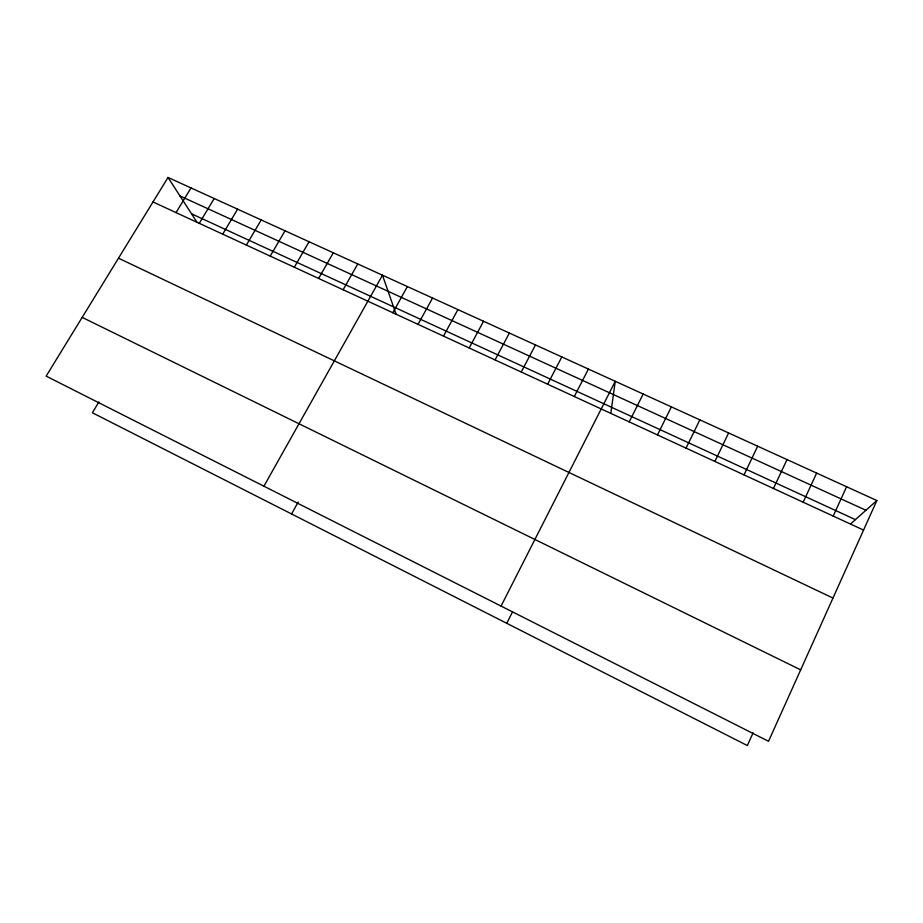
<?xml version="1.0" encoding="UTF-8"?>
<svg xmlns="http://www.w3.org/2000/svg" width="923" height="923" viewBox="0 0 923 923"><rect width="100%" height="100%" fill="white"/><g stroke="black" fill="none" stroke-linecap="round" stroke-linejoin="round"><path stroke-width="1.38" d="M610.83 413.25L615.249 381.303L501.062 606.088M876.85 500.531L768.536 741.296L46.15 376.123L168.021 177.458L876.85 500.531L850.568 523.952M753.099 732.827L747.342 745.542L92.392 412.766L98.911 401.92M833.204 516.084L846.599 486.744M803.172 502.216L816.659 473.095M773.451 488.486L787.019 459.585M744.019 474.895L757.668 446.213M714.887 461.442L728.616 432.968M686.043 448.116L699.853 419.861M657.476 434.929L671.379 406.881M629.209 421.869L643.181 394.029M506.773 623.302L512.53 611.903M574.302 396.521L588.413 369.062M547.639 384.21L561.819 356.947M521.23 372.015L535.478 344.937M495.074 359.935L509.381 333.053M469.161 347.971L483.537 321.262M443.49 336.11L457.912 309.586M418.05 324.365L432.541 298.025M291.576 513.973L298.198 502.02M392.84 312.724L407.389 286.557M263.92 486.202L382.468 275.204L396.036 314.062M343.125 289.764L357.778 263.955M318.608 278.446L333.318 252.798M294.31 267.22L309.067 241.745M270.22 256.098L285.034 230.796M246.36 245.08L261.209 219.939M222.708 234.154L237.603 209.175M199.264 223.331L214.205 198.514M176.028 212.602L191.015 187.946M179.973 195.93L865.912 510.281M191.534 213.813L855.402 519.637M152.987 201.964L863.547 530.09M118.502 258.186L832.973 598.069M82.182 317.385L800.679 669.856M168.021 177.458L196.899 222.108"/></g></svg>
